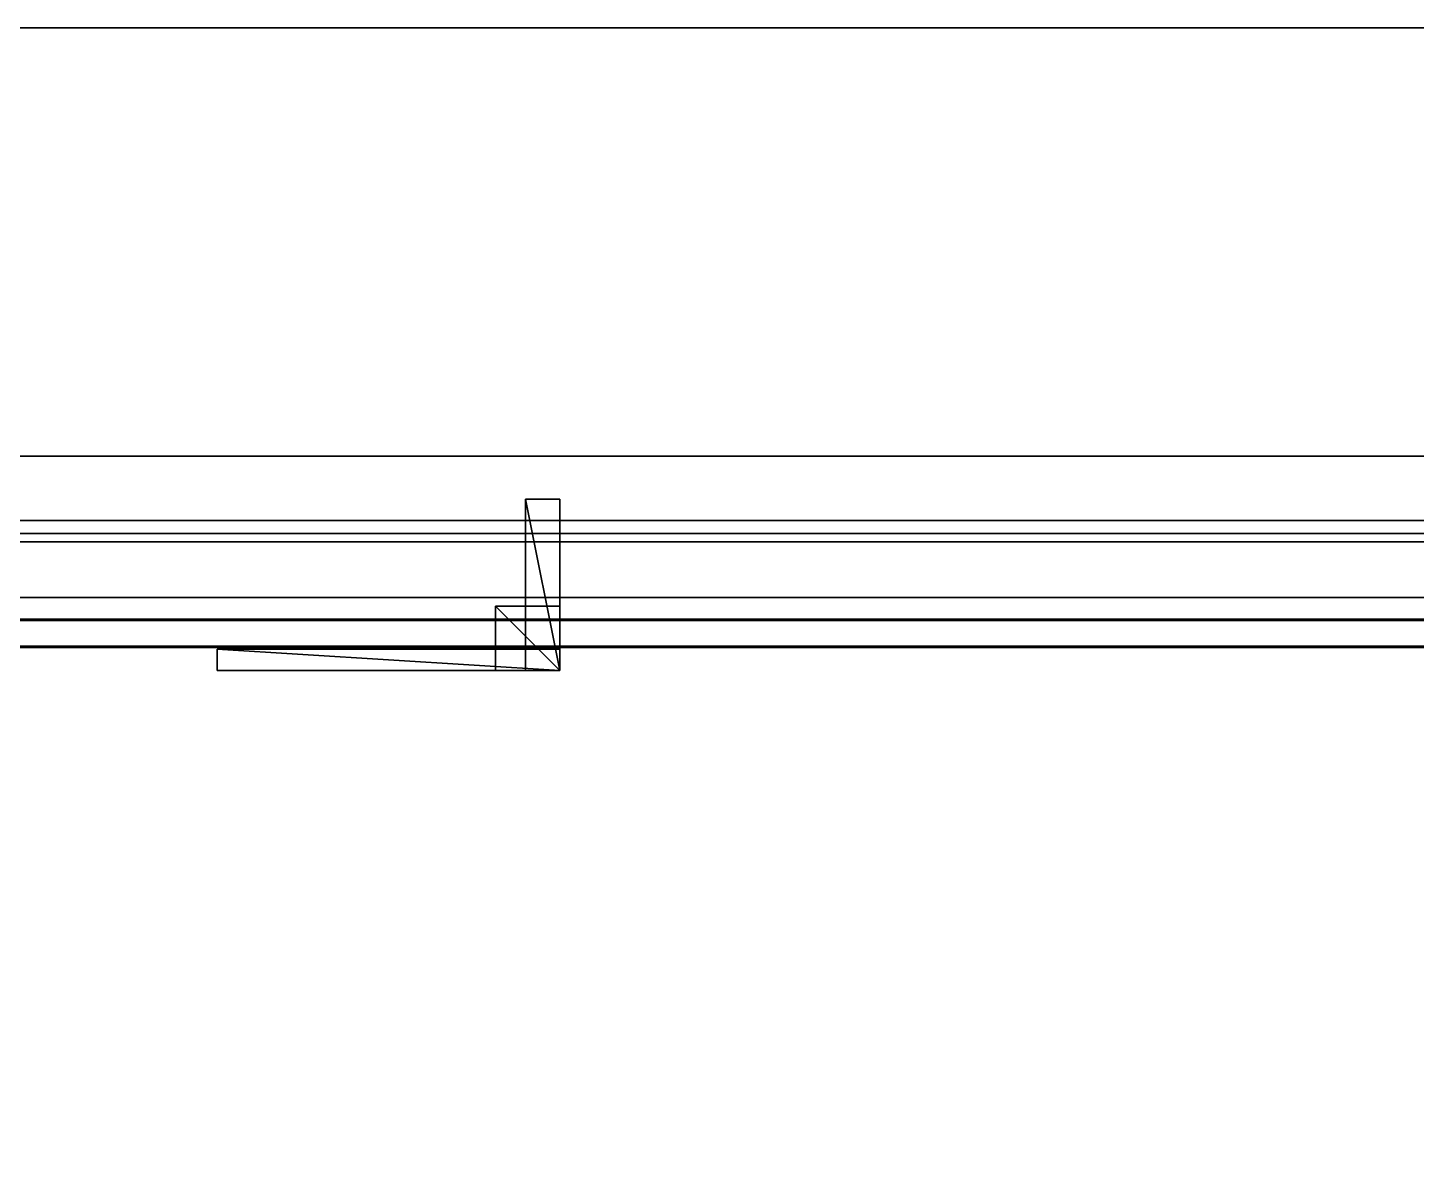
# Model space of a CAD drawing. Extents: x 0 to 4956, y -4930 to 0.
# Drawn here: x 1704.8 to 2028.9, y -265 to 0 of the extents above; entities that cross this region are included whole.
import ezdxf

# ---------------------------------------------------------------- set-up
doc = ezdxf.new("R2010")
doc.units = 0
for name, color, linetype in [('LAYER0', 7, 'CONTINUOUS'), ('LAYER142', 7, 'CONTINUOUS'), ('LAYER701', 7, 'CONTINUOUS'), ('LAYER739', 2, 'CONTINUOUS'), ('LAYER740', 7, 'CONTINUOUS'), ('LAYER741', 253, 'CONTINUOUS'), ('LAYER742', 253, 'CONTINUOUS'), ('LAYER743', 253, 'CONTINUOUS'), ('LAYER744', 253, 'CONTINUOUS'), ('LAYER745', 253, 'CONTINUOUS'), ('LAYER746', 253, 'CONTINUOUS'), ('LAYER756', 7, 'CONTINUOUS'), ('LAYER765', 7, 'CONTINUOUS'), ('LAYER767', 7, 'CONTINUOUS'), ('LAYER801', 7, 'CONTINUOUS'), ('LAYER815', 7, 'CONTINUOUS'), ('LAYER86', 7, 'CONTINUOUS'), ('LAYER87', 9, 'CONTINUOUS'), ('LAYER88', 9, 'CONTINUOUS')]:
    doc.layers.add(name, color=color, linetype=linetype)

msp = doc.modelspace()

# ---------------------------------------------------------------- linework, layer by layer
at = {"layer": 'LAYER0', "invisible_edges": 1}
for points in [[(4956, 0), (0, -4930), (0, 0), (4956, 0)], [(0, 0, 5), (4956, 0), (0, 0), (0, 0, 5)], [(4956, 0), (0, 0, 5), (4956, 0, 5), (4956, 0)], [(4956, -4930, 5), (0, 0, 5), (0, -4930, 5), (4956, -4930, 5)], [(0, 0, 5), (4956, -4930, 5), (4956, 0, 5), (0, 0, 5)], [(0, -4930), (4956, 0), (4956, -4930), (0, -4930)]]:
    msp.add_3dface(points, dxfattribs=at)
at = {"layer": 'LAYER142'}
for points, invisible_edges in [([(115, -115, 5), (100, -100, 5), (2301, -100, 5), (115, -115, 5)], 5), ([(100, -100, 115), (2301, -100, 5), (100, -100, 5), (100, -100, 115)], 1), ([(2301, -100, 5), (100, -100, 115), (2301, -100, 115), (2301, -100, 5)], 1), ([(100, -100, 115), (115, -115, 115), (2301, -100, 115), (100, -100, 115)], 3), ([(115, -115, 5), (2301, -100, 5), (2286, -115, 5), (115, -115, 5)], 3), ([(2301, -100, 115), (115, -115, 115), (2286, -115, 115), (2301, -100, 115)], 5), ([(2286, -115, 115), (115, -115, 5), (2286, -115, 5), (2286, -115, 115)], 1), ([(115, -115, 5), (2286, -115, 115), (115, -115, 115), (115, -115, 5)], 1)]:
    msp.add_3dface(points, dxfattribs=dict(at, invisible_edges=invisible_edges))
at = {"layer": 'LAYER701', "invisible_edges": 1}
for points in [[(708, -115, 5), (2258, -133, 5), (708, -133, 5), (708, -115, 5)], [(2258, -133, 5), (708, -115, 5), (2258, -115, 5), (2258, -133, 5)], [(2258, -115, 85), (708, -133, 85), (2258, -133, 85), (2258, -115, 85)], [(708, -133, 85), (2258, -115, 85), (708, -115, 85), (708, -133, 85)], [(708, -115, 5), (2258, -115, 85), (2258, -115, 5), (708, -115, 5)], [(2258, -115, 85), (708, -115, 5), (708, -115, 85), (2258, -115, 85)], [(708, -133, 85), (2258, -133, 5), (2258, -133, 85), (708, -133, 85)], [(2258, -133, 5), (708, -133, 85), (708, -133, 5), (2258, -133, 5)]]:
    msp.add_3dface(points, dxfattribs=at)
at = {"layer": 'LAYER739'}
for points in [[(1749, -150, 730.5), (1749, -145, 707.5), (1749, -150, 707.5), (1749, -150, 730.5)], [(1749, -145, 730.5), (1749, -145, 707.5), (1749, -150, 730.5), (1749, -145, 730.5)], [(1829, -150, 730.5), (1749, -145, 730.5), (1749, -150, 730.5), (1829, -150, 730.5)], [(1829, -145, 730.5), (1749, -145, 730.5), (1829, -150, 730.5), (1829, -145, 730.5)], [(1749, -145, 707.5), (1829, -150, 707.5), (1749, -150, 707.5), (1749, -145, 707.5)], [(1829, -145, 707.5), (1829, -150, 707.5), (1749, -145, 707.5), (1829, -145, 707.5)], [(1749, -145, 730.5), (1829, -145, 707.5), (1749, -145, 707.5), (1749, -145, 730.5)], [(1829, -145, 730.5), (1829, -145, 707.5), (1749, -145, 730.5), (1829, -145, 730.5)], [(1829, -150, 707.5), (1829, -145, 730.5), (1829, -150, 730.5), (1829, -150, 707.5)], [(1829, -145, 707.5), (1829, -145, 730.5), (1829, -150, 707.5), (1829, -145, 707.5)], [(1749, -150, 707.5), (1829, -150, 730.5), (1749, -150, 730.5), (1749, -150, 707.5)], [(1829, -150, 707.5), (1829, -150, 730.5), (1749, -150, 707.5), (1829, -150, 707.5)]]:
    msp.add_3dface(points, dxfattribs=at)
at = {"layer": 'LAYER740', "invisible_edges": 1}
for points in [[(1829, -150, 730.5), (1749, -145, 730.5), (1749, -150, 730.5), (1829, -150, 730.5)], [(1749, -145, 730.5), (1829, -150, 730.5), (1829, -145, 730.5), (1749, -145, 730.5)], [(1749, -145, 730.5), (1749, -150, 707.5), (1749, -150, 730.5), (1749, -145, 730.5)], [(1749, -150, 707.5), (1749, -145, 730.5), (1749, -145, 707.5), (1749, -150, 707.5)], [(1829, -145, 707.5), (1749, -150, 707.5), (1749, -145, 707.5), (1829, -145, 707.5)], [(1749, -150, 707.5), (1829, -145, 707.5), (1829, -150, 707.5), (1749, -150, 707.5)], [(1749, -145, 730.5), (1829, -145, 707.5), (1749, -145, 707.5), (1749, -145, 730.5)], [(1829, -145, 707.5), (1749, -145, 730.5), (1829, -145, 730.5), (1829, -145, 707.5)], [(1829, -145, 707.5), (1829, -150, 730.5), (1829, -150, 707.5), (1829, -145, 707.5)], [(1829, -150, 730.5), (1829, -145, 707.5), (1829, -145, 730.5), (1829, -150, 730.5)], [(1829, -150, 730.5), (1749, -150, 707.5), (1829, -150, 707.5), (1829, -150, 730.5)], [(1749, -150, 707.5), (1829, -150, 730.5), (1749, -150, 730.5), (1749, -150, 707.5)]]:
    msp.add_3dface(points, dxfattribs=at)
at = {"layer": 'LAYER741'}
for points in [[(1814, -150, 730.5), (1814, -135, 715.5), (1814, -150, 715.5), (1814, -150, 730.5)], [(1814, -135, 730.5), (1814, -135, 715.5), (1814, -150, 730.5), (1814, -135, 730.5)], [(1829, -150, 730.5), (1814, -135, 730.5), (1814, -150, 730.5), (1829, -150, 730.5)], [(1829, -135, 730.5), (1814, -135, 730.5), (1829, -150, 730.5), (1829, -135, 730.5)], [(1814, -135, 715.5), (1829, -150, 715.5), (1814, -150, 715.5), (1814, -135, 715.5)], [(1829, -135, 715.5), (1829, -150, 715.5), (1814, -135, 715.5), (1829, -135, 715.5)], [(1814, -135, 730.5), (1829, -135, 715.5), (1814, -135, 715.5), (1814, -135, 730.5)], [(1829, -135, 730.5), (1829, -135, 715.5), (1814, -135, 730.5), (1829, -135, 730.5)], [(1829, -150, 715.5), (1829, -135, 730.5), (1829, -150, 730.5), (1829, -150, 715.5)], [(1829, -135, 715.5), (1829, -135, 730.5), (1829, -150, 715.5), (1829, -135, 715.5)], [(1814, -150, 715.5), (1829, -150, 730.5), (1814, -150, 730.5), (1814, -150, 715.5)], [(1829, -150, 715.5), (1829, -150, 730.5), (1814, -150, 715.5), (1829, -150, 715.5)]]:
    msp.add_3dface(points, dxfattribs=at)
at = {"layer": 'LAYER742'}
for points in [[(1814, -150, 730.5), (1814, -135, 715.5), (1814, -150, 715.5), (1814, -150, 730.5)], [(1814, -135, 730.5), (1814, -135, 715.5), (1814, -150, 730.5), (1814, -135, 730.5)], [(1829, -150, 730.5), (1814, -135, 730.5), (1814, -150, 730.5), (1829, -150, 730.5)], [(1829, -135, 730.5), (1814, -135, 730.5), (1829, -150, 730.5), (1829, -135, 730.5)], [(1814, -135, 715.5), (1829, -150, 715.5), (1814, -150, 715.5), (1814, -135, 715.5)], [(1829, -135, 715.5), (1829, -150, 715.5), (1814, -135, 715.5), (1829, -135, 715.5)], [(1814, -135, 730.5), (1829, -135, 715.5), (1814, -135, 715.5), (1814, -135, 730.5)], [(1829, -135, 730.5), (1829, -135, 715.5), (1814, -135, 730.5), (1829, -135, 730.5)], [(1829, -150, 715.5), (1829, -135, 730.5), (1829, -150, 730.5), (1829, -150, 715.5)], [(1829, -135, 715.5), (1829, -135, 730.5), (1829, -150, 715.5), (1829, -135, 715.5)], [(1814, -150, 715.5), (1829, -150, 730.5), (1814, -150, 730.5), (1814, -150, 715.5)], [(1829, -150, 715.5), (1829, -150, 730.5), (1814, -150, 715.5), (1829, -150, 715.5)]]:
    msp.add_3dface(points, dxfattribs=at)
at = {"layer": 'LAYER743'}
for points in [[(1814, -150, 730.5), (1814, -135, 715.5), (1814, -150, 715.5), (1814, -150, 730.5)], [(1814, -135, 730.5), (1814, -135, 715.5), (1814, -150, 730.5), (1814, -135, 730.5)], [(1829, -150, 730.5), (1814, -135, 730.5), (1814, -150, 730.5), (1829, -150, 730.5)], [(1829, -135, 730.5), (1814, -135, 730.5), (1829, -150, 730.5), (1829, -135, 730.5)], [(1814, -135, 715.5), (1829, -150, 715.5), (1814, -150, 715.5), (1814, -135, 715.5)], [(1829, -135, 715.5), (1829, -150, 715.5), (1814, -135, 715.5), (1829, -135, 715.5)], [(1814, -135, 730.5), (1829, -135, 715.5), (1814, -135, 715.5), (1814, -135, 730.5)], [(1829, -135, 730.5), (1829, -135, 715.5), (1814, -135, 730.5), (1829, -135, 730.5)], [(1829, -150, 715.5), (1829, -135, 730.5), (1829, -150, 730.5), (1829, -150, 715.5)], [(1829, -135, 715.5), (1829, -135, 730.5), (1829, -150, 715.5), (1829, -135, 715.5)], [(1814, -150, 715.5), (1829, -150, 730.5), (1814, -150, 730.5), (1814, -150, 715.5)], [(1829, -150, 715.5), (1829, -150, 730.5), (1814, -150, 715.5), (1829, -150, 715.5)]]:
    msp.add_3dface(points, dxfattribs=at)
at = {"layer": 'LAYER744'}
for points in [[(1814, -150, 730.5), (1814, -135, 715.5), (1814, -150, 715.5), (1814, -150, 730.5)], [(1814, -135, 730.5), (1814, -135, 715.5), (1814, -150, 730.5), (1814, -135, 730.5)], [(1829, -150, 730.5), (1814, -135, 730.5), (1814, -150, 730.5), (1829, -150, 730.5)], [(1829, -135, 730.5), (1814, -135, 730.5), (1829, -150, 730.5), (1829, -135, 730.5)], [(1814, -135, 715.5), (1829, -150, 715.5), (1814, -150, 715.5), (1814, -135, 715.5)], [(1829, -135, 715.5), (1829, -150, 715.5), (1814, -135, 715.5), (1829, -135, 715.5)], [(1814, -135, 730.5), (1829, -135, 715.5), (1814, -135, 715.5), (1814, -135, 730.5)], [(1829, -135, 730.5), (1829, -135, 715.5), (1814, -135, 730.5), (1829, -135, 730.5)], [(1829, -150, 715.5), (1829, -135, 730.5), (1829, -150, 730.5), (1829, -150, 715.5)], [(1829, -135, 715.5), (1829, -135, 730.5), (1829, -150, 715.5), (1829, -135, 715.5)], [(1814, -150, 715.5), (1829, -150, 730.5), (1814, -150, 730.5), (1814, -150, 715.5)], [(1829, -150, 715.5), (1829, -150, 730.5), (1814, -150, 715.5), (1829, -150, 715.5)]]:
    msp.add_3dface(points, dxfattribs=at)
at = {"layer": 'LAYER745'}
for points in [[(1821, -150, 730.5), (1821, -110, 722.5), (1821, -150, 722.5), (1821, -150, 730.5)], [(1821, -110, 730.5), (1821, -110, 722.5), (1821, -150, 730.5), (1821, -110, 730.5)], [(1829, -150, 730.5), (1821, -110, 730.5), (1821, -150, 730.5), (1829, -150, 730.5)], [(1829, -110, 730.5), (1821, -110, 730.5), (1829, -150, 730.5), (1829, -110, 730.5)], [(1821, -110, 722.5), (1829, -150, 722.5), (1821, -150, 722.5), (1821, -110, 722.5)], [(1829, -110, 722.5), (1829, -150, 722.5), (1821, -110, 722.5), (1829, -110, 722.5)], [(1821, -110, 730.5), (1829, -110, 722.5), (1821, -110, 722.5), (1821, -110, 730.5)], [(1829, -110, 730.5), (1829, -110, 722.5), (1821, -110, 730.5), (1829, -110, 730.5)], [(1829, -150, 722.5), (1829, -110, 730.5), (1829, -150, 730.5), (1829, -150, 722.5)], [(1829, -110, 722.5), (1829, -110, 730.5), (1829, -150, 722.5), (1829, -110, 722.5)], [(1821, -150, 722.5), (1829, -150, 730.5), (1821, -150, 730.5), (1821, -150, 722.5)], [(1829, -150, 722.5), (1829, -150, 730.5), (1821, -150, 722.5), (1829, -150, 722.5)]]:
    msp.add_3dface(points, dxfattribs=at)
at = {"layer": 'LAYER746'}
for points in [[(1749, -150, 730.5), (1749, -145, 714.5), (1749, -150, 714.5), (1749, -150, 730.5)], [(1749, -145, 730.5), (1749, -145, 714.5), (1749, -150, 730.5), (1749, -145, 730.5)], [(1829, -150, 730.5), (1749, -145, 730.5), (1749, -150, 730.5), (1829, -150, 730.5)], [(1829, -145, 730.5), (1749, -145, 730.5), (1829, -150, 730.5), (1829, -145, 730.5)], [(1749, -145, 714.5), (1829, -150, 714.5), (1749, -150, 714.5), (1749, -145, 714.5)], [(1829, -145, 714.5), (1829, -150, 714.5), (1749, -145, 714.5), (1829, -145, 714.5)], [(1749, -145, 730.5), (1829, -145, 714.5), (1749, -145, 714.5), (1749, -145, 730.5)], [(1829, -145, 730.5), (1829, -145, 714.5), (1749, -145, 730.5), (1829, -145, 730.5)], [(1829, -150, 714.5), (1829, -145, 730.5), (1829, -150, 730.5), (1829, -150, 714.5)], [(1829, -145, 714.5), (1829, -145, 730.5), (1829, -150, 714.5), (1829, -145, 714.5)], [(1749, -150, 714.5), (1829, -150, 730.5), (1749, -150, 730.5), (1749, -150, 714.5)], [(1829, -150, 714.5), (1829, -150, 730.5), (1749, -150, 714.5), (1829, -150, 714.5)]]:
    msp.add_3dface(points, dxfattribs=at)
at = {"layer": 'LAYER756', "invisible_edges": 1}
for points in [[(2250, -120, 86), (726, -510, 86), (726, -120, 86), (2250, -120, 86)], [(726, -510, 86), (2250, -120, 86), (2250, -510, 86), (726, -510, 86)], [(726, -120, 104), (2250, -120, 86), (726, -120, 86), (726, -120, 104)], [(2250, -120, 86), (726, -120, 104), (2250, -120, 104), (2250, -120, 86)], [(2250, -510, 104), (726, -120, 104), (726, -510, 104), (2250, -510, 104)], [(726, -120, 104), (2250, -510, 104), (2250, -120, 104), (726, -120, 104)]]:
    msp.add_3dface(points, dxfattribs=at)
at = {"layer": 'LAYER765', "invisible_edges": 1}
for points in [[(2254, -138.2998, 759.5), (1404, -144.2998, 759.5), (2254, -144.2998, 759.5), (2254, -138.2998, 759.5)], [(1404, -144.2998, 759.5), (2254, -138.2998, 759.5), (1404, -138.2998, 759.5), (1404, -144.2998, 759.5)], [(1404, -138.2998, 100), (2254, -144.2998, 100), (1404, -144.2998, 100), (1404, -138.2998, 100)], [(2254, -144.2998, 100), (1404, -138.2998, 100), (2254, -138.2998, 100), (2254, -144.2998, 100)], [(2254, -138.2998, 759.5), (1404, -138.2998, 100), (1404, -138.2998, 759.5), (2254, -138.2998, 759.5)], [(1404, -138.2998, 100), (2254, -138.2998, 759.5), (2254, -138.2998, 100), (1404, -138.2998, 100)], [(2254, -144.2998, 100), (1404, -144.2998, 759.5), (1404, -144.2998, 100), (2254, -144.2998, 100)], [(1404, -144.2998, 759.5), (2254, -144.2998, 100), (2254, -144.2998, 759.5), (1404, -144.2998, 759.5)]]:
    msp.add_3dface(points, dxfattribs=at)
at = {"layer": 'LAYER767', "invisible_edges": 1}
for points in [[(2250, -120, 760), (1408, -120, 640), (1408, -120, 760), (2250, -120, 760)], [(1408, -120, 640), (2250, -120, 760), (2250, -120, 640), (1408, -120, 640)], [(2250, -138, 640), (1408, -120, 640), (2250, -120, 640), (2250, -138, 640)], [(1408, -120, 640), (2250, -138, 640), (1408, -138, 640), (1408, -120, 640)], [(1408, -138, 760), (2250, -120, 760), (1408, -120, 760), (1408, -138, 760)], [(2250, -120, 760), (1408, -138, 760), (2250, -138, 760), (2250, -120, 760)], [(2250, -138, 640), (1408, -138, 760), (1408, -138, 640), (2250, -138, 640)], [(1408, -138, 760), (2250, -138, 640), (2250, -138, 760), (1408, -138, 760)]]:
    msp.add_3dface(points, dxfattribs=at)
at = {"layer": 'LAYER801', "invisible_edges": 1}
for points in [[(1408, -144.6001, 540), (2250, -490, 540), (2250, -144.6001, 540), (1408, -144.6001, 540)], [(2250, -490, 540), (1408, -144.6001, 540), (1408, -490, 540), (2250, -490, 540)], [(2250, -144.6001, 522), (1408, -144.6001, 540), (2250, -144.6001, 540), (2250, -144.6001, 522)], [(1408, -144.6001, 540), (2250, -144.6001, 522), (1408, -144.6001, 522), (1408, -144.6001, 540)], [(1408, -490, 522), (2250, -144.6001, 522), (2250, -490, 522), (1408, -490, 522)], [(2250, -144.6001, 522), (1408, -490, 522), (1408, -144.6001, 522), (2250, -144.6001, 522)]]:
    msp.add_3dface(points, dxfattribs=at)
at = {"layer": 'LAYER815', "invisible_edges": 1}
for points in [[(1408, -144.6001, 322), (2250, -490, 322), (2250, -144.6001, 322), (1408, -144.6001, 322)], [(2250, -490, 322), (1408, -144.6001, 322), (1408, -490, 322), (2250, -490, 322)], [(2250, -144.6001, 304), (1408, -144.6001, 322), (2250, -144.6001, 322), (2250, -144.6001, 304)], [(1408, -144.6001, 322), (2250, -144.6001, 304), (1408, -144.6001, 304), (1408, -144.6001, 322)], [(1408, -490, 304), (2250, -144.6001, 304), (2250, -490, 304), (1408, -490, 304)], [(2250, -144.6001, 304), (1408, -490, 304), (1408, -144.6001, 304), (2250, -144.6001, 304)]]:
    msp.add_3dface(points, dxfattribs=at)
at = {"layer": 'LAYER86'}
for points, invisible_edges in [([(2401, 0, 5), (100, -100, 5), (0, 0, 5), (2401, 0, 5)], 1), ([(2401, 0, 2599), (1823, 0, 2060), (0, 0, 2599), (2401, 0, 2599)], 3), ([(773, 0, 2060), (0, 0, 2599), (1823, 0, 2060), (773, 0, 2060)], 3), ([(0, 0, 5), (773, 0, 1223), (2401, 0, 5), (0, 0, 5)], 3), ([(100, -100, 5), (2401, 0, 5), (2301, -100, 5), (100, -100, 5)], 1), ([(1823, 0, 1223), (2401, 0, 5), (773, 0, 1223), (1823, 0, 1223)], 3), ([(2401, 0, 2599), (1823, 0, 1223), (1823, 0, 2060), (2401, 0, 2599)], 5), ([(2401, 0, 5), (1823, 0, 1223), (2401, 0, 2599), (2401, 0, 5)], 3), ([(100, -100, 2599), (773, -100, 2060), (2301, -100, 2599), (100, -100, 2599)], 3), ([(773, -100, 1223), (100, -100, 5), (1823, -100, 1223), (773, -100, 1223)], 3), ([(2301, -100, 5), (1823, -100, 1223), (100, -100, 5), (2301, -100, 5)], 3), ([(1823, -100, 2060), (2301, -100, 2599), (773, -100, 2060), (1823, -100, 2060)], 3), ([(1823, -100, 1223), (2301, -100, 2599), (1823, -100, 2060), (1823, -100, 1223)], 3), ([(1823, -100, 1223), (2301, -100, 5), (2301, -100, 2599), (1823, -100, 1223)], 5)]:
    msp.add_3dface(points, dxfattribs=dict(at, invisible_edges=invisible_edges))
at = {"layer": 'LAYER87', "invisible_edges": 1}
for points in [[(2350, -100, 760), (690, -532, 760), (690, -100, 760), (2350, -100, 760)], [(690, -532, 760), (2350, -100, 760), (2350, -532, 760), (690, -532, 760)], [(690, -100, 778), (2350, -100, 760), (690, -100, 760), (690, -100, 778)], [(2350, -100, 760), (690, -100, 778), (2350, -100, 778), (2350, -100, 760)], [(2350, -532, 778), (690, -100, 778), (690, -532, 778), (2350, -532, 778)], [(690, -100, 778), (2350, -532, 778), (2350, -100, 778), (690, -100, 778)]]:
    msp.add_3dface(points, dxfattribs=at)
at = {"layer": 'LAYER88', "invisible_edges": 1}
for points in [[(2350, -100, 848), (690, -100, 778), (690, -100, 848), (2350, -100, 848)], [(690, -100, 778), (2350, -100, 848), (2350, -100, 778), (690, -100, 778)], [(2350, -118, 778), (690, -100, 778), (2350, -100, 778), (2350, -118, 778)], [(690, -100, 778), (2350, -118, 778), (690, -118, 778), (690, -100, 778)], [(690, -118, 848), (2350, -100, 848), (690, -100, 848), (690, -118, 848)], [(2350, -100, 848), (690, -118, 848), (2350, -118, 848), (2350, -100, 848)], [(2350, -118, 778), (690, -118, 848), (690, -118, 778), (2350, -118, 778)], [(690, -118, 848), (2350, -118, 778), (2350, -118, 848), (690, -118, 848)]]:
    msp.add_3dface(points, dxfattribs=at)

# ---------------------------------------------------------------- meshes
at = {"layer": 'LAYER86'}
mesh = msp.add_polymesh((2, 2), dxfattribs=at)
for k, corner in enumerate([(2301, -100, 2599), (100, -100, 2599), (2401, 0, 2599), (0, 0, 2599)]):
    mesh.set_mesh_vertex(divmod(k, 2), corner)

doc.saveas('drawing.dxf')
